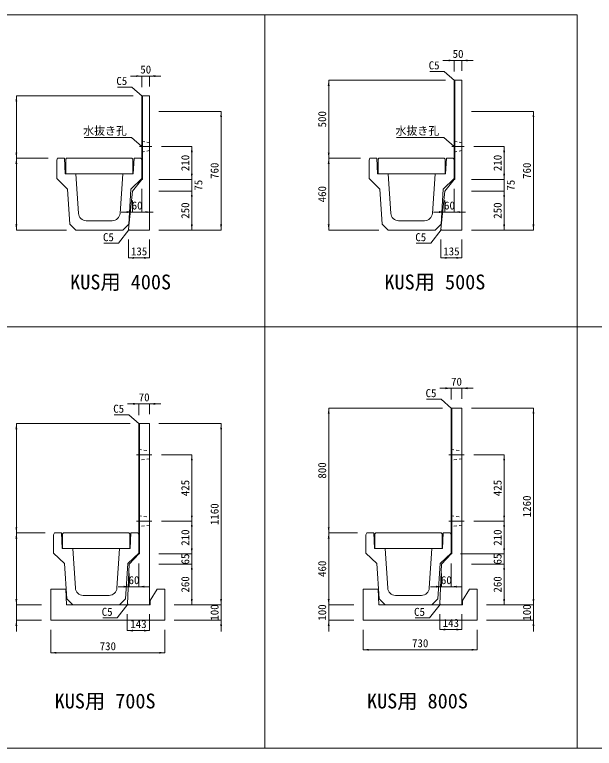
# Model space of a CAD drawing. Units: millimetres at full size, sheet at 1:25. Extents: x 157851 to 183054, y 876960 to 888720.
# Drawn here: x 175452 to 179164, y 883720 to 888420 of the extents above; entities that cross this region are included whole.
import ezdxf
from ezdxf.enums import TextEntityAlignment as Align

# ---------------------------------------------------------------- set-up
doc = ezdxf.new("R2010")
doc.units = ezdxf.units.MM
doc.header["$LTSCALE"] = 25
doc.linetypes.add('USER1', pattern=[1.35, 0.75, -0.6])
doc.linetypes.add('USER2', pattern=[28.575, 19.05, -3.175, 3.175, -3.175])
for name, color, linetype, lineweight in [('0_2', 7, 'USER2', 13), ('UKパネル', 2, 'Continuous', 20), ('図枠', 5, 'Continuous', 13), ('基礎ブロック', 2, 'Continuous', 20), ('寸法線', 7, 'Continuous', 13), ('引出線', 4, 'Continuous', 13), ('本体', 2, 'Continuous', 13), ('補助線', 8, 'Continuous', 13)]:
    doc.layers.add(name, color=color, linetype=linetype, lineweight=lineweight)
doc.layers.add('文字', color=7, linetype='Continuous')
doc.styles.add('ＭＳ ゴシック', font='')
doc.styles.get('ＭＳ ゴシック').set_extended_font_data('MS Gothic')

# ---------------------------------------------------------------- blocks, each defined once
blk = doc.blocks.new('filled_arrow')
at = {"color": 0, "linetype": 'Continuous', "lineweight": -2}
blk.add_solid([(7.5, 1.25), (0, 0), (7.5, -1.25)], dxfattribs=at)

msp = doc.modelspace()

# ---------------------------------------------------------------- linework, layer by layer
at = {"layer": '0_2'}
for p, q in [((176251.04, 887575.29), (176331.04, 887575.29)), ((178251.04, 887575.29), (178331.04, 887575.29)), ((176231.04, 885600.41), (176331.04, 885600.41)), ((178231.04, 885600.41), (178331.04, 885600.41)), ((176231.04, 885175.41), (176331.04, 885175.41)), ((178231.04, 885175.41), (178331.04, 885175.41))]:
    msp.add_line(p, q, dxfattribs=at)
at = {"layer": 'UKパネル'}
for p, q in [((178266.04, 887995.29), (178271.04, 888000.29)), ((178266.04, 887995.29), (178266.04, 887365.29)), ((178271.04, 888000.29), (178316.04, 888000.29)), ((178316.04, 888000.29), (178316.04, 887040.29)), ((176266.04, 887895.29), (176271.04, 887900.29)), ((176266.04, 887895.29), (176266.04, 887365.29)), ((176271.04, 887900.29), (176316.04, 887900.29)), ((176316.04, 887900.29), (176316.04, 887040.29)), ((176266.04, 887560.28), (176266.04, 887380.28)), ((178266.04, 887560.28), (178266.04, 887380.28)), ((176206.04, 887290.29), (176266.04, 887365.29)), ((178206.04, 887290.29), (178266.04, 887365.29)), ((176181.54, 887045.26), (176206.04, 887290.29)), ((178181.54, 887045.26), (178206.04, 887290.29)), ((176181.54, 887045.26), (176186.04, 887040.29)), ((176186.04, 887040.29), (176316.04, 887040.29)), ((178181.54, 887045.26), (178186.04, 887040.29)), ((178186.04, 887040.29), (178316.04, 887040.29)), ((178251.04, 885900.28), (178246.04, 885895.28)), ((178246.04, 885895.28), (178246.04, 884965.28)), ((178251.04, 885900.28), (178316.04, 885900.28)), ((178316.04, 885900.28), (178316.04, 884640.28)), ((176251.04, 885800.28), (176246.04, 885795.28)), ((176246.04, 885795.28), (176246.04, 884965.28)), ((176251.04, 885800.28), (176316.04, 885800.28)), ((176316.04, 885800.28), (176316.04, 884640.28)), ((176186.04, 884900.28), (176246.04, 884965.28)), ((178186.04, 884900.28), (178246.04, 884965.28)), ((176173.76, 884645.28), (176186.04, 884900.28)), ((178173.76, 884645.28), (178186.04, 884900.28)), ((176178.52, 884640.28), (176173.76, 884645.28)), ((176178.52, 884640.28), (176316.04, 884640.28)), ((178178.52, 884640.28), (178173.76, 884645.28)), ((178178.52, 884640.28), (178316.04, 884640.28))]:
    msp.add_line(p, q, dxfattribs=at)
at = {"layer": 'UKパネル', "color": 4, "lineweight": 5}
for p, q in [((178271.04, 888000.29), (178271.04, 887365.29)), ((176271.04, 887900.29), (176271.04, 887365.29)), ((176271.04, 887365.29), (176266.04, 887365.29)), ((178271.04, 887365.29), (178266.04, 887365.29)), ((178251.04, 885900.28), (178251.04, 884965.28)), ((176251.04, 885800.28), (176251.04, 884965.28)), ((176251.04, 884965.28), (176246.04, 884965.28)), ((178251.04, 884965.28), (178246.04, 884965.28))]:
    msp.add_line(p, q, dxfattribs=at)
at = {"layer": 'UKパネル', "linetype": 'USER1', "lineweight": 9}
for p, q in [((176266.04, 887610.29), (176316.04, 887600.29)), ((178266.04, 887610.29), (178316.04, 887600.29)), ((176316.04, 887550.29), (176266.04, 887540.29)), ((178316.04, 887550.29), (178266.04, 887540.29)), ((176246.04, 885635.28), (176316.04, 885625.28)), ((178246.04, 885635.28), (178316.04, 885625.28)), ((176316.04, 885575.28), (176246.04, 885565.28)), ((178316.04, 885575.28), (178246.04, 885565.28)), ((176246.04, 885210.28), (176316.04, 885200.28)), ((178246.04, 885210.28), (178316.04, 885200.28)), ((176316.04, 885150.28), (176246.04, 885140.28)), ((178316.04, 885150.28), (178246.04, 885140.28))]:
    msp.add_line(p, q, dxfattribs=at)
at = {"layer": '図枠'}
for p, q in [((172053.54, 888420.29), (179053.54, 888420.29)), ((177053.54, 888420.29), (177053.54, 883720.29)), ((179053.54, 888420.29), (179053.54, 883720.29)), ((172053.54, 886420.29), (179053.54, 886420.29)), ((172053.54, 886420.29), (183053.54, 886420.29)), ((172053.54, 886420.29), (179053.54, 886420.29)), ((172053.54, 886420.29), (179053.54, 886420.29)), ((172053.54, 883720.29), (183053.54, 883720.29))]:
    msp.add_line(p, q, dxfattribs=at)
at = {"layer": '基礎ブロック'}
for points in [[(175783.52, 884640.28), (175778.52, 884740.28), (175683.52, 884740.28), (175683.52, 884640.28), (175683.52, 884540.28), (176413.52, 884540.28), (176413.52, 884640.28), (176413.52, 884740.28), (176363.52, 884740.28), (176318.52, 884668.28), (176318.52, 884640.28)], [(177783.52, 884640.28), (177778.52, 884740.28), (177683.52, 884740.28), (177683.52, 884640.28), (177683.52, 884540.28), (178413.52, 884540.28), (178413.52, 884640.28), (178413.52, 884740.28), (178363.52, 884740.28), (178318.52, 884668.28), (178318.52, 884640.28)]]:
    msp.add_lwpolyline(points, close=True, dxfattribs=at)
at = {"layer": '寸法線'}
for p, q in [((178388.04, 888127.06), (178194.04, 888127.06)), ((178266.04, 888055.29), (178266.04, 888127.06)), ((178316.04, 888060.29), (178316.04, 888127.06)), ((176388.04, 888027.06), (176194.04, 888027.06)), ((176266.04, 887955.29), (176266.04, 888027.06)), ((176316.04, 887960.29), (176316.04, 888027.06)), ((177462.73, 887500.29), (177462.73, 888000.29)), ((178211.04, 888000.29), (177462.73, 888000.29)), ((175462.73, 887500.29), (175462.73, 887900.29)), ((176211.04, 887900.29), (175462.73, 887900.29)), ((176376.04, 887800.29), (176773.65, 887800.29)), ((176773.65, 887800.29), (176773.65, 887040.29)), ((178376.04, 887800.29), (178773.65, 887800.29)), ((178773.65, 887800.29), (178773.65, 887040.29)), ((176391.04, 887575.29), (176586.08, 887575.29)), ((176586.08, 887575.29), (176586.08, 887365.29)), ((178391.04, 887575.29), (178586.08, 887575.29)), ((178586.08, 887575.29), (178586.08, 887365.29)), ((175462.73, 887040.29), (175462.73, 887500.29)), ((175667.04, 887500.29), (175462.73, 887500.29)), ((175667.04, 887500.29), (175462.73, 887500.29)), ((177462.73, 887040.29), (177462.73, 887500.29)), ((177667.04, 887500.29), (177462.73, 887500.29)), ((177667.04, 887500.29), (177462.73, 887500.29)), ((176586.08, 887437.29), (176586.08, 887218.29)), ((178586.08, 887437.29), (178586.08, 887218.29)), ((176376.04, 887365.29), (176586.08, 887365.29)), ((176376.04, 887365.29), (176586.08, 887365.29)), ((178376.04, 887365.29), (178586.08, 887365.29)), ((178376.04, 887365.29), (178586.08, 887365.29)), ((176266.04, 887305.29), (176266.04, 887155.89)), ((176376.04, 887290.29), (176586.08, 887290.29)), ((176376.04, 887290.29), (176586.08, 887290.29)), ((176586.08, 887290.29), (176586.08, 887040.29)), ((178266.04, 887305.29), (178266.04, 887155.89)), ((178376.04, 887290.29), (178586.08, 887290.29)), ((178376.04, 887290.29), (178586.08, 887290.29)), ((178586.08, 887290.29), (178586.08, 887040.29)), ((176206.04, 887230.29), (176206.04, 887155.89)), ((178206.04, 887230.29), (178206.04, 887155.89)), ((176134.04, 887155.89), (176338.04, 887155.89)), ((178134.04, 887155.89), (178338.04, 887155.89)), ((175783.54, 887040.29), (175462.73, 887040.29)), ((176376.04, 887040.29), (176773.65, 887040.29)), ((176376.04, 887040.29), (176586.08, 887040.29)), ((177783.54, 887040.29), (177462.73, 887040.29)), ((178376.04, 887040.29), (178773.65, 887040.29)), ((178376.04, 887040.29), (178586.08, 887040.29)), ((176181.04, 886980.29), (176181.04, 886862.13)), ((176316.04, 886980.29), (176316.04, 886862.13)), ((178181.04, 886980.29), (178181.04, 886862.13)), ((178316.04, 886980.29), (178316.04, 886862.13)), ((176316.04, 886862.13), (176181.04, 886862.13)), ((178316.04, 886862.13), (178181.04, 886862.13)), ((178388.04, 886027.06), (178174.04, 886027.06)), ((178246.04, 885955.28), (178246.04, 886027.06)), ((178316.04, 885960.28), (178316.04, 886027.06)), ((176388.04, 885927.06), (176174.04, 885927.06)), ((176246.04, 885855.28), (176246.04, 885927.06)), ((176316.04, 885860.28), (176316.04, 885927.06)), ((177462.73, 885100.28), (177462.73, 885900.28)), ((178191.04, 885900.28), (177462.73, 885900.28)), ((178376.04, 885900.28), (178773.65, 885900.28)), ((178773.65, 885900.28), (178773.65, 884640.28)), ((175462.73, 885100.28), (175462.73, 885800.28)), ((176191.04, 885800.28), (175462.73, 885800.28)), ((176376.04, 885800.28), (176773.65, 885800.28)), ((176773.65, 885800.28), (176773.65, 884640.28)), ((176391.04, 885600.41), (176586.08, 885600.41)), ((176586.08, 885600.41), (176586.08, 885175.41)), ((178391.04, 885600.41), (178586.08, 885600.41)), ((178586.08, 885600.41), (178586.08, 885175.41)), ((176391.04, 885175.41), (176586.08, 885175.41)), ((176391.04, 885175.41), (176586.08, 885175.41)), ((176586.08, 885175.41), (176586.08, 884965.28)), ((178391.04, 885175.41), (178586.08, 885175.41)), ((178391.04, 885175.41), (178586.08, 885175.41)), ((178586.08, 885175.41), (178586.08, 884965.28)), ((175462.73, 884640.28), (175462.73, 885100.28)), ((175647.04, 885100.28), (175462.73, 885100.28)), ((175647.04, 885100.28), (175462.73, 885100.28)), ((177462.73, 884640.28), (177462.73, 885100.28)), ((177647.04, 885100.28), (177462.73, 885100.28)), ((177647.04, 885100.28), (177462.73, 885100.28)), ((176586.08, 884828.28), (176586.08, 885037.28)), ((178586.08, 884828.28), (178586.08, 885037.28)), ((176376.04, 884965.28), (176586.08, 884965.28)), ((176376.04, 884965.28), (176586.08, 884965.28)), ((178306.04, 884965.28), (178586.08, 884965.28)), ((178306.04, 884965.28), (178586.08, 884965.28)), ((176246.04, 884905.28), (176246.04, 884755.89)), ((176376.04, 884900.28), (176586.08, 884900.28)), ((176376.04, 884900.28), (176586.08, 884900.28)), ((176586.08, 884900.28), (176586.08, 884640.28)), ((178246.04, 884905.28), (178246.04, 884755.89)), ((178376.04, 884900.28), (178586.08, 884900.28)), ((178376.04, 884900.28), (178586.08, 884900.28)), ((178586.08, 884900.28), (178586.08, 884640.28)), ((176186.04, 884840.28), (176186.04, 884755.89)), ((178186.04, 884840.28), (178186.04, 884755.89)), ((176114.04, 884755.89), (176318.04, 884755.89)), ((178114.04, 884755.89), (178318.04, 884755.89)), ((175462.73, 884468.28), (175462.73, 884712.28)), ((176773.65, 884468.28), (176773.65, 884712.28)), ((177462.73, 884468.28), (177462.73, 884712.28)), ((178773.65, 884468.28), (178773.65, 884712.28)), ((175623.52, 884640.28), (175462.73, 884640.28)), ((175623.52, 884640.28), (175462.73, 884640.28)), ((176473.52, 884640.28), (176773.65, 884640.28)), ((176473.52, 884640.28), (176773.65, 884640.28)), ((176473.52, 884640.28), (176586.08, 884640.28)), ((177623.52, 884640.28), (177462.73, 884640.28)), ((177623.52, 884640.28), (177462.73, 884640.28)), ((178473.52, 884640.28), (178773.65, 884640.28)), ((178473.52, 884640.28), (178773.65, 884640.28)), ((178473.52, 884640.28), (178586.08, 884640.28)), ((175623.52, 884540.28), (175462.73, 884540.28)), ((176173.04, 884580.28), (176173.04, 884474.5)), ((176316.04, 884580.28), (176316.04, 884474.5)), ((176473.52, 884540.28), (176773.65, 884540.28)), ((177623.52, 884540.28), (177462.73, 884540.28)), ((178173.52, 884580.28), (178173.52, 884481.3)), ((178316.04, 884580.28), (178316.04, 884481.3)), ((178473.52, 884540.28), (178773.65, 884540.28)), ((175683.52, 884480.28), (175683.52, 884332.64)), ((176173.04, 884474.5), (176316.04, 884474.5)), ((176413.52, 884480.28), (176413.52, 884332.64)), ((177683.52, 884480.28), (177683.52, 884351.82)), ((178316.04, 884481.3), (178173.52, 884481.3)), ((178413.52, 884480.28), (178413.52, 884351.82)), ((175683.52, 884332.64), (176413.52, 884332.64)), ((177683.52, 884351.82), (178413.52, 884351.82))]:
    msp.add_line(p, q, dxfattribs=at)
at = {"layer": '引出線'}
for points in [[(178268.54, 887997.79), (178202.68, 888056.52), (178109.36, 888056.52)], [(176268.54, 887897.79), (176202.68, 887956.52), (176109.36, 887956.52)], [(176266.04, 887575.29), (176200.18, 887634.02), (175896.61, 887634.02)], [(178266.04, 887575.29), (178200.18, 887634.02), (177896.61, 887634.02)], [(176183.79, 887042.78), (176116.98, 886955.6), (176023.66, 886955.6)], [(178183.79, 887042.78), (178116.98, 886955.6), (178023.66, 886955.6)], [(178248.54, 885897.78), (178182.68, 885956.51), (178089.36, 885956.51)], [(176248.54, 885798.04), (176182.68, 885856.77), (176089.36, 885856.77)], [(176175.66, 884642.78), (176108.85, 884555.6), (176015.53, 884555.6)], [(178175.89, 884642.54), (178109.08, 884555.36), (178015.76, 884555.36)]]:
    msp.add_lwpolyline(points, dxfattribs=at)
at = {"layer": '本体'}
for p, q in [((175727.04, 887500.29), (175721.04, 887488.29)), ((175721.04, 887370.42), (175721.04, 887488.29)), ((175727.04, 887500.29), (175771.04, 887500.29)), ((175771.04, 887500.29), (175776.04, 887400.29)), ((176216.04, 887500.29), (176211.04, 887400.29)), ((176260.04, 887500.29), (176216.04, 887500.29)), ((176260.04, 887500.29), (176266.04, 887488.29)), ((176266.04, 887370.42), (176266.04, 887488.29)), ((177727.04, 887500.29), (177721.04, 887488.29)), ((177721.04, 887370.42), (177721.04, 887488.29)), ((177727.04, 887500.29), (177771.04, 887500.29)), ((177771.04, 887500.29), (177776.04, 887400.29)), ((178216.04, 887500.29), (178211.04, 887400.29)), ((178260.04, 887500.29), (178216.04, 887500.29)), ((178260.04, 887500.29), (178266.04, 887488.29)), ((178266.04, 887370.42), (178266.04, 887488.29)), ((175790.54, 887303.29), (175721.04, 887370.42)), ((175776.04, 887400.29), (175843.54, 887400.29)), ((175843.54, 887400.29), (175860.43, 887146.96)), ((176143.54, 887400.29), (176126.65, 887146.96)), ((176211.04, 887400.29), (176143.54, 887400.29)), ((176196.54, 887303.29), (176266.04, 887370.42)), ((177790.54, 887303.29), (177721.04, 887370.42)), ((177776.04, 887400.29), (177843.54, 887400.29)), ((177843.54, 887400.29), (177860.43, 887146.96)), ((178143.54, 887400.29), (178126.65, 887146.96)), ((178211.04, 887400.29), (178143.54, 887400.29)), ((178196.54, 887303.29), (178266.04, 887370.42)), ((175790.54, 887303.29), (175804.91, 887078.92)), ((176196.54, 887303.29), (176182.17, 887078.92)), ((177790.54, 887303.29), (177804.91, 887078.92)), ((178196.54, 887303.29), (178182.17, 887078.92)), ((175843.54, 887040.29), (175804.91, 887078.92)), ((175910.31, 887100.29), (176076.76, 887100.29)), ((176143.54, 887040.29), (176182.17, 887078.92)), ((177843.54, 887040.29), (177804.91, 887078.92)), ((177910.31, 887100.29), (178076.76, 887100.29)), ((178143.54, 887040.29), (178182.17, 887078.92)), ((175843.54, 887040.29), (176143.54, 887040.29)), ((177843.54, 887040.29), (178143.54, 887040.29)), ((175707.04, 885100.28), (175701.04, 885088.28)), ((175701.04, 884970.41), (175701.04, 885088.28)), ((175707.04, 885100.28), (175751.04, 885100.28)), ((175751.04, 885100.28), (175756.04, 885000.28)), ((176196.04, 885100.28), (176191.04, 885000.28)), ((176240.04, 885100.28), (176196.04, 885100.28)), ((176240.04, 885100.28), (176246.04, 885088.28)), ((176246.04, 884970.41), (176246.04, 885088.28)), ((177707.04, 885100.28), (177701.04, 885088.28)), ((177701.04, 884970.41), (177701.04, 885088.28)), ((177707.04, 885100.28), (177751.04, 885100.28)), ((177751.04, 885100.28), (177756.04, 885000.28)), ((178196.04, 885100.28), (178191.04, 885000.28)), ((178240.04, 885100.28), (178196.04, 885100.28)), ((178240.04, 885100.28), (178246.04, 885088.28)), ((178246.04, 884970.41), (178246.04, 885088.28)), ((175770.54, 884903.28), (175701.04, 884970.41)), ((175756.04, 885000.28), (175823.54, 885000.28)), ((175823.54, 885000.28), (175840.43, 884746.96)), ((176123.54, 885000.28), (176106.65, 884746.96)), ((176191.04, 885000.28), (176123.54, 885000.28)), ((176176.54, 884903.28), (176246.04, 884970.41)), ((177770.54, 884903.28), (177701.04, 884970.41)), ((177756.04, 885000.28), (177823.54, 885000.28)), ((177823.54, 885000.28), (177840.43, 884746.96)), ((178123.54, 885000.28), (178106.65, 884746.96)), ((178191.04, 885000.28), (178123.54, 885000.28)), ((178176.54, 884903.28), (178246.04, 884970.41)), ((175770.54, 884903.28), (175784.91, 884678.92)), ((176176.54, 884903.28), (176162.17, 884678.92)), ((177770.54, 884903.28), (177784.91, 884678.92)), ((178176.54, 884903.28), (178162.17, 884678.92)), ((175890.32, 884700.28), (176056.76, 884700.28)), ((177890.32, 884700.28), (178056.76, 884700.28)), ((175823.54, 884640.28), (175784.91, 884678.92)), ((175823.54, 884640.28), (176123.54, 884640.28)), ((176123.54, 884640.28), (176162.17, 884678.92)), ((177823.54, 884640.28), (177784.91, 884678.92)), ((177823.54, 884640.28), (178123.54, 884640.28)), ((178123.54, 884640.28), (178162.17, 884678.92))]:
    msp.add_line(p, q, dxfattribs=at)
at = {"layer": '本体', "lineweight": 20}
for points in [[(175778.54, 887400.29), (175778.54, 887494.29), (175784.54, 887500.29), (176202.54, 887500.29), (176208.54, 887494.29), (176208.54, 887400.29)], [(177778.54, 887400.29), (177778.54, 887494.29), (177784.54, 887500.29), (178202.54, 887500.29), (178208.54, 887494.29), (178208.54, 887400.29)], [(175758.54, 885000.28), (175758.54, 885094.28), (175764.54, 885100.28), (176182.54, 885100.28), (176188.54, 885094.28), (176188.54, 885000.28)], [(177758.54, 885000.28), (177758.54, 885094.28), (177764.54, 885100.28), (178182.54, 885100.28), (178188.54, 885094.28), (178188.54, 885000.28)]]:
    msp.add_lwpolyline(points, close=True, dxfattribs=at)
at = {"layer": '本体'}
for centre, start, end in [((175910.31, 887150.29), 183.81407, 270), ((176076.76, 887150.29), 270, 356.18593), ((177910.31, 887150.29), 183.81407, 270), ((178076.76, 887150.29), 270, 356.18593), ((175890.32, 884750.28), 183.81407, 270), ((176056.76, 884750.28), 270, 356.18593), ((177890.32, 884750.28), 183.81407, 270), ((178056.76, 884750.28), 270, 356.18593)]:
    msp.add_arc(centre, 50, start, end, dxfattribs=at)
at = {"layer": '補助線'}
for p, q in [((178316.04, 885625.28), (178316.04, 885575.28)), ((178316.04, 885200.28), (178316.04, 885150.28))]:
    msp.add_line(p, q, dxfattribs=at)

# ---------------------------------------------------------------- block references
at = {"layer": '寸法線', "xscale": 4.8, "yscale": 4.8}
for p, rotation in [((178266.04, 888127.06), 180), ((176266.04, 888027.06), 180), ((177462.73, 888000.29), 270), ((175462.73, 887900.29), 270), ((176773.65, 887800.29), 270), ((178773.65, 887800.29), 270), ((176586.08, 887575.29), 270), ((178586.08, 887575.29), 270), ((175462.73, 887500.29), 90), ((177462.73, 887500.29), 90), ((175462.73, 887500.29), 270), ((177462.73, 887500.29), 270), ((176586.08, 887365.29), 90), ((176586.08, 887365.29), 90), ((178586.08, 887365.29), 90), ((178586.08, 887365.29), 90), ((176586.08, 887290.29), 270), ((176586.08, 887290.29), 270), ((178586.08, 887290.29), 270), ((178586.08, 887290.29), 270), ((176206.04, 887155.89), 180), ((178206.04, 887155.89), 180), ((175462.73, 887040.29), 90), ((176586.08, 887040.29), 90), ((176773.65, 887040.29), 90), ((177462.73, 887040.29), 90), ((178586.08, 887040.29), 90), ((178773.65, 887040.29), 90), ((176316.04, 886862.13), 180), ((178316.04, 886862.13), 180), ((178246.04, 886027.06), 180), ((176246.04, 885927.06), 180), ((177462.73, 885900.28), 270), ((178773.65, 885900.28), 270), ((175462.73, 885800.28), 270), ((176773.65, 885800.28), 270), ((176586.08, 885600.41), 270), ((178586.08, 885600.41), 270), ((176586.08, 885175.41), 90), ((178586.08, 885175.41), 90), ((176586.08, 885175.41), 270), ((178586.08, 885175.41), 270), ((175462.73, 885100.28), 90), ((177462.73, 885100.28), 90), ((175462.73, 885100.28), 270), ((177462.73, 885100.28), 270), ((176586.08, 884965.28), 90), ((176586.08, 884965.28), 90), ((178586.08, 884965.28), 90), ((178586.08, 884965.28), 90), ((176586.08, 884900.28), 270), ((176586.08, 884900.28), 270), ((178586.08, 884900.28), 270), ((178586.08, 884900.28), 270), ((176186.04, 884755.89), 180), ((178186.04, 884755.89), 180), ((175462.73, 884640.28), 90), ((175462.73, 884640.28), 90), ((176586.08, 884640.28), 90), ((176773.65, 884640.28), 90), ((176773.65, 884640.28), 90), ((177462.73, 884640.28), 90), ((177462.73, 884640.28), 90), ((178586.08, 884640.28), 90), ((178773.65, 884640.28), 90), ((178773.65, 884640.28), 90), ((175462.73, 884540.28), 270), ((176773.65, 884540.28), 270), ((177462.73, 884540.28), 270), ((178773.65, 884540.28), 270), ((176316.04, 884474.5), 180), ((178316.04, 884481.3), 180), ((178413.52, 884351.82), 180), ((176413.52, 884332.64), 180)]:
    msp.add_blockref('filled_arrow', p, dxfattribs=dict(at, rotation=rotation))
for p in [(178316.04, 888127.06), (176316.04, 888027.06), (176266.04, 887155.89), (178266.04, 887155.89), (176181.04, 886862.13), (178181.04, 886862.13), (178316.04, 886027.06), (176316.04, 885927.06), (176246.04, 884755.89), (178246.04, 884755.89), (176173.04, 884474.5), (178173.52, 884481.3), (177683.52, 884351.82), (175683.52, 884332.64)]:
    msp.add_blockref('filled_arrow', p, dxfattribs=at)
at = {"layer": '引出線', "xscale": 0.16, "yscale": 0.16}
for p, rotation in [((178268.54, 887997.79), 138.3), ((176268.54, 887897.79), 138.3), ((176266.04, 887575.29), 138.3), ((178266.04, 887575.29), 138.3), ((176183.79, 887042.78), 232.5), ((178183.79, 887042.78), 232.5), ((178248.54, 885897.78), 138.3), ((176248.54, 885798.04), 138.3), ((176175.66, 884642.78), 232.5), ((178175.89, 884642.54), 232.5)]:
    msp.add_blockref('filled_arrow', p, dxfattribs=dict(at, rotation=rotation))

# ---------------------------------------------------------------- texts
at = {"layer": '寸法線', "style": 'ＭＳ ゴシック'}
for s, p in [('50', (178291.04, 888169.06)), ('50', (176291.04, 888069.06)), ('60', (176236.04, 887197.89)), ('60', (178236.04, 887197.89)), ('135', (176248.54, 886904.13)), ('135', (178248.54, 886904.13)), ('70', (178281.04, 886069.06)), ('70', (176281.04, 885969.06)), ('60', (176216.04, 884797.89)), ('60', (178216.04, 884797.89)), ('143', (176244.54, 884516.5)), ('143', (178244.78, 884523.3)), ('730', (176048.52, 884374.64)), ('730', (178048.52, 884393.82))]:
    msp.add_text(s, height=51.27, dxfattribs=at).set_placement(p, align=Align.MIDDLE_CENTER)
for s, p in [('500', (177420.73, 887750.29)), ('210', (176544.08, 887470.29)), ('210', (178544.08, 887470.29)), ('760', (176731.65, 887420.29)), ('760', (178731.65, 887420.29)), ('75', (176628.08, 887327.79)), ('460', (177420.73, 887270.29)), ('75', (178628.08, 887327.79)), ('250', (176544.08, 887165.29)), ('250', (178544.08, 887165.29)), ('800', (177420.73, 885500.28)), ('425', (176544.08, 885387.91)), ('425', (178544.08, 885387.91)), ('1260', (178731.65, 885270.28)), ('1160', (176731.65, 885220.28)), ('210', (176544.08, 885070.35)), ('210', (178544.08, 885070.35)), ('65', (176544.08, 884932.78)), ('65', (178544.08, 884932.78)), ('460', (177420.73, 884870.28)), ('260', (176544.08, 884770.28)), ('260', (178544.08, 884770.28)), ('100', (176731.65, 884590.28)), ('100', (177420.73, 884590.28)), ('100', (178731.65, 884590.28))]:
    msp.add_text(s, height=51.27, rotation=90, dxfattribs=at).set_placement(p, align=Align.MIDDLE_CENTER)
at = {"layer": '引出線', "style": 'ＭＳ ゴシック'}
for s, p in [('C5', (178172.68, 888121.32)), ('C5', (176172.68, 888021.32)), ('水抜き孔', (176170.18, 887701.56)), ('水抜き孔', (178170.18, 887701.56)), ('C5', (176086.98, 887020.4)), ('C5', (178086.98, 887020.4)), ('C5', (178152.68, 886021.31)), ('C5', (176152.68, 885921.57)), ('C5', (176078.85, 884620.4)), ('C5', (178079.08, 884620.16))]:
    msp.add_text(s, height=51.27, dxfattribs=at).set_placement(p, align=Align.TOP_RIGHT)
at = {"layer": '文字', "style": 'ＭＳ ゴシック'}
for s, p in [('KUS用 400S', (175807.29, 886631.94)), ('KUS用 500S', (177819.74, 886631.94))]:
    msp.add_text(s, height=94.94, dxfattribs=at).set_placement(p, align=Align.BOTTOM_LEFT)
for s, p in [('KUS用 700S', (176031.02, 884023.44)), ('KUS用 800S', (178031.02, 884023.44))]:
    msp.add_text(s, height=94.94, dxfattribs=at).set_placement(p, align=Align.MIDDLE_CENTER)

doc.saveas('drawing.dxf')
